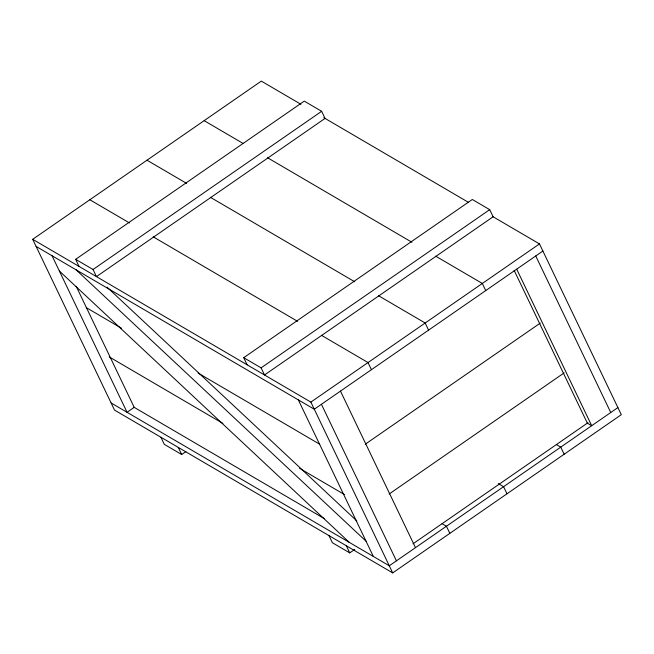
<?xml version="1.0" encoding="UTF-8"?>
<svg xmlns="http://www.w3.org/2000/svg" width="654" height="654" viewBox="0 0 654 654"><rect width="100%" height="100%" fill="white"/><g stroke="black" fill="none" stroke-linecap="round" stroke-linejoin="round"><path stroke-width="0.98" d="M492.822 216.605L539.476 243.909L621.3 414.693L392.694 572.896L114.524 410.091L32.7 239.307L261.306 81.104L300.914 104.288M75.651 259.327L304.257 101.125L321.645 111.294L325.054 118.415L96.449 276.617L93.04 269.497L75.651 259.327L79.06 266.44M93.04 269.497L321.645 111.294M243.713 357.689L472.319 199.486L489.699 209.656L493.116 216.776L264.51 374.979L261.101 367.859L243.713 357.689L247.122 364.801M261.101 367.859L489.699 209.656M160.884 437.224L164.301 444.344L181.681 454.514L185.867 451.62M32.7 239.307L310.871 402.112L539.476 243.909M542.885 251.03L314.28 409.232L36.109 246.419M365.284 444.189L540.253 323.101M389.146 493.999L564.116 372.911M328.946 535.585L332.355 542.706L349.743 552.875L354.77 549.401M413.009 543.809L587.979 422.721M617.891 407.581L389.285 565.784L111.115 402.97M323.804 117.679L468.174 202.176M204.154 120.655L242.887 143.324M267.535 157.745L411.897 242.242M435.67 256.155L482.325 283.46L485.734 290.58M147.003 160.205L186.619 183.39M210.384 197.295L354.746 281.792M378.519 295.706L425.174 323.011L428.583 330.131M556.341 444.556L560.74 447.132L564.149 454.244M89.851 199.756L129.467 222.94M153.232 236.846L297.595 321.343M321.367 335.257L368.022 362.561L371.431 369.682M498.307 483.592L503.588 486.682L506.997 493.795M86.271 307.617L121.513 328.243M198.162 373.107L319.741 444.262M442.039 523.658L446.437 526.233L449.846 533.345M109.251 356.912L222.908 423.432M299.557 468.297L344.486 494.596M134.005 407.246L324.302 518.622M107.06 287.188L356.782 520.895M76.068 269.808L366.036 541.185M59.359 271.018L349.334 542.395M535.74 255.967L610.746 412.519M516.693 269.154L591.698 425.705L587.349 423.163L514.109 270.29M340.472 391.1L415.478 547.651M321.425 404.286L396.43 560.838M310.871 402.112L392.694 572.896M298.338 399.905L373.352 556.456M346.334 545.763L349.743 552.875M178.272 447.401L181.681 454.514M76.175 286.256L134.201 407.36L127.056 412.298L52.05 255.747"/></g></svg>
